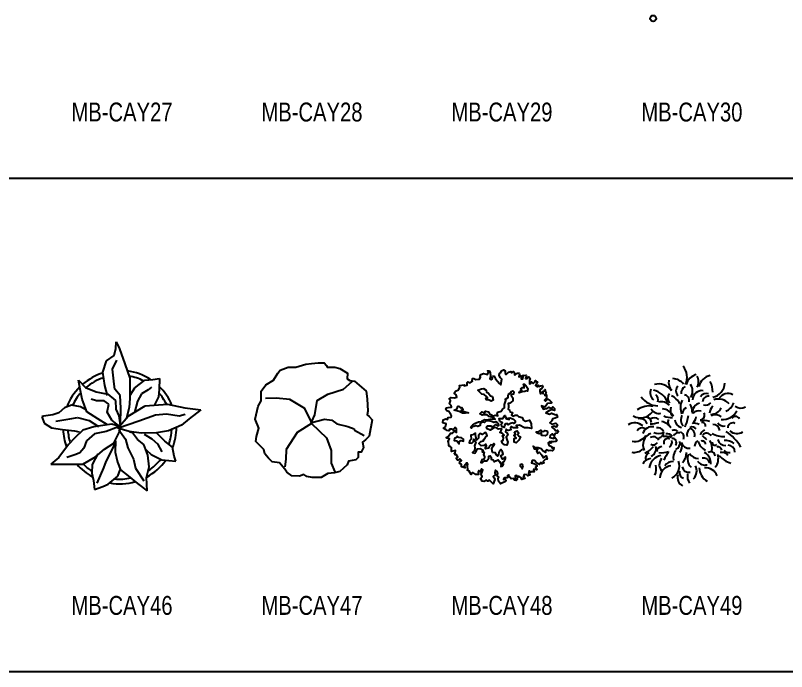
# Model space of a CAD drawing. Header units: millimetres. Extents: x 21129 to 2803301, y -510327 to 166837.
# Drawn here: x 247403 to 263721, y -129083 to -115199 of the extents above; entities that cross this region are included whole.
import ezdxf
from ezdxf.enums import TextEntityAlignment as Align

# ---------------------------------------------------------------- set-up
doc = ezdxf.new("R2010")
doc.units = ezdxf.units.MM
doc.layers.add('....13_TNT_F_TREE', color=76, linetype='Continuous', transparency=0.5)
doc.layers.add('....20_TNT_N_TEXT', color=9, linetype='Continuous')
doc.styles.add('.TNT_A_TXT_3_NOTE', font='uromans.shx', dxfattribs={"width": 0.8})

# ---------------------------------------------------------------- blocks, each defined once
blk = doc.blocks.new('mb-cay30')
blk.add_circle((-409.6, -990.9), 31.9)
blk = doc.blocks.new('MB-CAY49')
at = {"color": 0, "linetype": 'ByBlock'}
for centre, radius, start, end in [((-236.7, 503.3), 186.3, 335.42338, 39.95274), ((-210, 335.6), 154.5, 38.23315, 86.42537), ((88.7, 381.8), 157, 106.37374, 163.6865), ((-43.6, 457.8), 114.7, 329.29525, 30.70475), ((217.5, 380.7), 143.1, 99.66859, 170.39165), ((-350.3, 270.7), 162.1, 34.26616, 106.81595), ((-138.7, 447), 107.6, 165.56758, 227.79776), ((-97.8, 359.3), 70.7, 134.27921, 225.72079), ((-103.4, 359.3), 111.4, 323.30292, 36.69708), ((19, 357.3), 201.3, 356.78729, 29.97058), ((187.4, 449.9), 160.5, 281.73118, 357.12575), ((-344.5, 340.2), 97.5, 157.25274, 229.50512), ((-453, 158.9), 213.2, 20.65225, 77.76096), ((-165.6, 279.4), 88, 144.90044, 215.09956), ((-31.7, 331.8), 83.5, 119.33325, 181.22886), ((106.8, 263.1), 99.6, 82.99618, 178.26594), ((156.2, 257.3), 75.7, 73.67704, 147.47467), ((381.7, 221.1), 110.8, 62.48991, 146.60828), ((-357.4, 415.5), 213.3, 213.40239, 269.32603), ((-426.6, 266.1), 70, 342.26722, 49.59176), ((-309.3, 119.4), 210.9, 29.57176, 63.83952), ((81.9, 181.8), 202.5, 157.06159, 198.70067), ((-90, 258.9), 61.6, 346.72425, 78.69141), ((177.5, 239.5), 64.1, 85.26504, 175.26709), ((277.7, 107.5), 165.4, 44.52266, 106.50759), ((-450.4, -21.9), 221.9, 80.33595, 125.13865), ((-344.3, 228.3), 107.2, 212.77707, 278.72234), ((-321.9, 128.9), 115.3, 42.98149, 106.47768), ((-324.1, 26.8), 143.9, 26.17758, 85.19259), ((-126.9, 151.4), 100.9, 159.83302, 213.57269), ((-39.3, 125.3), 60, 112.17477, 182.9374), ((-104.7, 151.6), 108.2, 350.08193, 37.96222), ((100.8, 136.1), 94.6, 101.63592, 188.43663), ((145.5, 279.3), 69.8, 252.24344, 319.67919), ((294, 121.1), 105.9, 134.29745, 179.34897), ((203.3, 229.1), 117.6, 267.79413, 335.77876), ((299.5, 284.3), 152.5, 292.72328, 340.80825), ((516.5, 270.9), 93.5, 232.4069, 301.86228), ((-543.1, 228.5), 153.9, 239.72439, 324.07722), ((-490.3, 23.7), 61.3, 2.46695, 87.47281), ((-226.9, 223.2), 145.1, 241.52868, 278.43473), ((-14.4, 53.1), 102.1, 152.04195, 218.82735), ((-449.7, 160), 418.5, 334.29004, 351.88848), ((-55, 93.8), 99.8, 308.53514, 354.91362), ((71, 69.1), 79, 70.33255, 137.7683), ((80.3, 105.6), 54, 282.88154, 24.03653), ((249.1, 8.8), 97.8, 51.13973, 117.42715), ((329.3, 219.6), 162.3, 263.34537, 334.18502), ((460.7, 44.9), 45.4, 24.37863, 147.98522), ((-603.3, -101.4), 123.3, 47.20219, 124.89917), ((-551.4, -18.4), 84.8, 19.83292, 104.60033), ((-398.6, -8.3), 82.9, 53.51258, 119.74743), ((-453.6, 352.7), 342.6, 272.31468, 287.72191), ((-355.6, -116.7), 158.4, 32.23561, 76.0319), ((-183.7, 31.7), 69.8, 157.56093, 237.11283), ((-95.4, 55.6), 83.7, 181.7454, 260.02374), ((25.8, -93.2), 110.6, 62.79175, 99.69781), ((129.5, -113.5), 161.6, 68.72592, 105.24218), ((108.3, -10.9), 37.6, 351.8398, 98.09997), ((222.4, -67.5), 72.6, 6.85101, 91.88687), ((337.3, 65.4), 77.9, 214.68942, 281.6662), ((434.2, -32.6), 54.6, 62.41504, 179.56563), ((-524, -93.4), 61.5, 65.26306, 151.64299), ((-423, -120.5), 101, 78.28592, 162.92531), ((-352, 34.1), 124.9, 246.13691, 293.86309), ((-358, -89.6), 60.1, 19.5336, 107.28809), ((-368.9, -68.3), 73.1, 285.53975, 354.90835), ((-187, -112), 58.3, 46.81003, 114.24578), ((-141, -127.7), 56.8, 337.57062, 68.78296), ((40.7, -108.7), 93.1, 139.4669, 188.67411), ((-40, -107.4), 71.5, 343.19149, 77.68697), ((3.4, -71.5), 50.1, 34.85722, 117.04193), ((194.7, -155.4), 118.1, 120.3942, 155.69127), ((24.3, -541.4), 581.3, 31.85079, 54.27081), ((478.1, 34.1), 125, 231.87335, 299.32002), ((-599.7, -42.7), 131.8, 256.13919, 328.23561), ((-387, -212.7), 130.8, 111.2663, 206.92487), ((-407.8, -191.9), 66.6, 28.56403, 118.62426), ((-285.5, -331.4), 209.7, 70.7416, 95.82474), ((-251.9, -190.8), 45.8, 64.59889, 195.07151), ((-261.9, -165.8), 70.8, 37.38554, 100.49906), ((-207.2, -186.7), 42.8, 321.49603, 95.05521), ((-141.8, -141.8), 58.5, 74.16701, 155.42913), ((366.6, 129.9), 354, 223.14163, 233.53147), ((154.9, -145.4), 56.6, 29.65158, 136.91476), ((334, 112.8), 236, 239.63817, 273.34301), ((354.4, -135.3), 83.5, 193.47929, 272.72308), ((-591.5, -83), 234.8, 293.39464, 321.47421), ((-407.6, -161.1), 49.5, 237.18619, 328.82945), ((-467.1, -250.6), 88.5, 295.41723, 13.93701), ((-314.4, -291.3), 62.1, 92.73502, 171.87233), ((-279.7, -178.7), 70, 307.00435, 10.96098), ((-205.8, -189.3), 81, 297.46031, 9.45776), ((-193, -229.4), 89.1, 318.94457, 21.06007), ((-35, -171.4), 75.5, 187.60372, 281.90432), ((93, -229.2), 64.5, 114.99115, 180.12102), ((200.8, -139.4), 138.6, 193.03502, 246.51688), ((105.6, -210.6), 40.7, 11.25201, 101.31224), ((72.8, -245.3), 140.3, 346.83309, 34.71337), ((242.7, -187.3), 28.7, 167.98869, 313.85095), ((276.2, -272.2), 40, 8.08539, 109.93393), ((353.7, -320.9), 155.9, 52.41158, 94.15676), ((381.3, -286.1), 72.9, 358.61437, 87.08337), ((-608.2, -161.6), 129.5, 257.32785, 313.21298), ((-438, -349.8), 52.8, 103.55337, 199.89539), ((-305.4, -469.4), 146, 98.93269, 173.56523), ((-322.7, -60.7), 234.1, 263.47371, 288.55685), ((543.3, -759.1), 923.9, 148.94965, 155.3056), ((-100.6, -343.8), 98.8, 133.29294, 197.24957), ((-202.7, -296.6), 146.1, 315.10673, 1.33197), ((73.3, -360.1), 120, 154.88084, 226.86789), ((76.4, -234.8), 122.5, 214.34273, 267.49691), ((72.1, -403.8), 127.2, 354.64066, 60.41558), ((198.8, -333.1), 48, 3.12979, 123.69191), ((142.3, -357.6), 137.8, 319.19076, 18.21253), ((498.7, -137.9), 281, 221.78679, 251.93539), ((318.5, -362.3), 71.6, 31.279, 105.07663), ((403.6, -178.9), 114.3, 234.42972, 271.33095), ((-432.6, -454.7), 97.6, 91.05277, 153.01216), ((-241.7, -420.6), 102.9, 141.93744, 222.63897), ((-204.4, -486.3), 97.7, 84.45259, 145.99608), ((-271.1, -434.4), 138.9, 295.67023, 21.36797), ((136.7, -332.5), 92, 213.89316, 285.61802), ((122.7, -418.3), 68, 15.84038, 102.17895), ((-524.3, -465.9), 148.4, 333.15568, 15.43505), ((-200.2, -568.8), 138.7, 98.85859, 176.18052), ((-30.3, -425.6), 76.1, 192.71209, 278.21462), ((-76.2, -484.9), 127, 317.77354, 24.75223), ((261.6, -440.5), 185.7, 183.87438, 237.37414), ((139, -593.1), 140.1, 23.04059, 91.66621), ((-51.5, -556.9), 100, 162.96803, 241.48781), ((-61.5, -500), 70.3, 172.0702, 247.36769), ((91.3, -540.9), 139.4, 170.09587, 213.65717)]:
    blk.add_arc(centre, radius, start, end, dxfattribs=at)
blk = doc.blocks.new('MB-CAY48')
at = {"color": 0, "linetype": 'ByBlock'}
for points in [[(-14.5, 546.7), (-3.9, 572.2), (17.8, 582.8), (35.3, 570.3), (35.3, 555.4), (39.6, 538), (50.2, 538), (69.5, 557.3), (95, 566), (99.3, 555.4), (109.9, 555.4), (123, 563.5), (136, 546.7), (133.6, 529.3), (142.3, 531.7), (165.9, 546.7), (180.8, 548.6), (185.2, 529.3), (179, 508.1), (202.6, 520.5), (204.5, 488.8), (221.9, 486.3), (226.3, 508.1), (226.3, 524.9), (249.9, 523), (256.1, 527.4), (260.5, 508.1), (249.9, 490.7), (266.7, 490.7), (284.1, 508.1), (297.2, 490.7), (292.8, 473.2), (292.8, 456.4), (290.3, 434.6), (305.9, 439), (314, 456.4), (329.5, 439), (348.8, 453.9), (355, 468.9), (361.3, 456.4), (376.2, 456.4), (365.6, 437.1), (355, 417.8), (374.3, 402.3), (383, 419.7), (389.3, 404.8), (408.6, 413.5), (427.8, 417.8), (432.2, 398.5), (417.3, 381.1), (399.8, 372.4), (399.8, 353.1), (408.6, 329.5), (417.3, 346.9), (434.7, 329.5), (434.7, 355.6), (451.5, 361.8), (455.8, 374.9), (462.7, 351.2), (468.9, 335.7), (455.8, 323.2), (454, 310.2), (470.8, 316.4), (473.3, 295.2), (473.3, 282.2), (460.2, 273.4), (449.6, 262.9), (460.2, 249.8), (473.3, 262.9), (486.3, 271.6), (507.5, 256.6), (526.8, 237.3), (518.1, 230.5), (483.8, 226.1), (466.4, 206.8), (454, 187.5), (417.3, 200.6), (440.9, 166.4), (473.3, 172.6), (496.9, 187.5), (524.9, 175.1), (539.8, 191.9), (554.8, 172.6), (554.8, 153.3), (529.3, 157.7), (503.1, 153.3), (464.6, 127.8), (503.1, 114.7), (524.9, 123.4), (569.7, 106), (580.3, 108.5), (587.1, 82.4), (563.5, 69.9), (535.5, 65.5), (526.8, 41.9), (507.5, 20.1), (529.3, 7), (569.7, 18.2), (587.1, -1.1), (574.1, -22.8), (552.9, -12.3), (524.9, -22.8)], [(524.9, -22.8), (556.6, -46.5), (572.2, -61.4), (587.1, -55.2), (600.2, -70.1), (582.8, -86.9), (563.5, -89.4), (550.4, -115), (533, -95.7), (511.8, -113.1), (505.6, -134.3), (550.4, -145.5), (539.8, -145.5), (561, -129.9), (580.3, -157.9), (572.2, -177.2), (548.5, -179.7), (529.3, -177.2), (518.1, -192.8), (507.5, -177.2), (490.1, -188.4), (496.9, -215.8), (524.9, -228.9), (531.1, -246.3), (548.5, -237.6), (546.1, -263.1), (535.5, -274.3), (513.7, -269.9), (494.4, -274.3), (473.3, -263.1), (462.7, -274.3), (460.2, -291.1), (436.6, -278.7), (415.4, -255), (383, -243.8), (355, -241.9), (331.4, -224.5), (342, -252.5), (378.7, -261.2), (365.6, -278.7), (378.7, -304.2), (393.6, -289.2), (423.5, -319.1), (440.9, -349), (468.9, -327.8), (479.5, -362.1), (458.3, -366.4), (436.6, -388.2), (447.1, -400.7), (423.5, -411.9), (411, -396.3), (398, -418.1), (368.1, -405), (346.3, -375.1), (318.3, -377), (314, -400.7), (337.6, -407.5), (372.5, -433), (356.9, -446.1), (370, -465.4), (365.6, -476), (337.6, -467.3), (335.8, -480.3), (342, -495.3), (327.1, -495.3), (309.6, -495.3), (301.5, -504), (286.6, -484.7), (282.3, -512.7), (297.2, -527.6), (273.5, -538.2), (264.8, -527.6), (236.8, -525.1), (223.8, -555.6), (239.3, -553.2), (243.1, -568.7), (211.3, -576.8), (202.6, -561.9), (179, -542.6), (168.4, -555.6), (157.2, -536.3), (140.4, -538.2), (140.4, -564.4), (164, -574.9), (151, -588), (131.7, -585.5), (118.6, -566.2), (99.3, -572.4), (84.4, -553.2), (60.8, -533.9), (73.8, -529.5), (56.4, -561.9), (26.5, -561.9), (17.8, -579.3), (32.8, -574.9), (43.3, -589.9), (37.1, -598.6), (-16.4, -624.1), (-35.7, -596.1), (-38.2, -566.2), (-31.3, -553.2), (-48.7, -540.7), (-42.5, -514.6), (-50.6, -493.4), (-66.2, -480.3), (-76.7, -504), (-70.5, -529.5), (-91.7, -546.9), (-83, -560), (-74.3, -579.3), (-94.2, -624.1), (-115.3, -602.9), (-132.7, -583.7), (-147.7, -596.1), (-162.6, -583.7), (-188.1, -600.5), (-209.9, -594.2), (-227.3, -568.7), (-209.9, -545.1), (-220.5, -521.4), (-209.9, -495.3), (-203.7, -476), (-216.1, -465.4), (-231, -495.3), (-244.1, -482.2), (-251, -497.8), (-246.6, -525.1), (-276.5, -525.1), (-306.3, -504), (-323.7, -525.1), (-336.8, -505.8), (-344.9, -489), (-366.7, -480.3), (-360.5, -467.3), (-364.2, -439.2), (-366.7, -424.3), (-360.5, -418.1), (-372.9, -403.1), (-399, -435.5), (-390.3, -454.8), (-428.9, -443.6), (-428.9, -418.1), (-448.2, -407.5), (-442, -383.8), (-427, -377), (-446.3, -357.7), (-467.5, -372.6), (-470, -372.6), (-482.4, -355.8), (-465.6, -340.9), (-482.4, -314.8), (-495.5, -317.2), (-506, -304.2), (-493.6, -298), (-491.1, -269.9), (-532.2, -280.5), (-532.2, -259.4), (-532.2, -237.6), (-544.6, -233.2), (-557.7, -224.5), (-560.2, -213.9), (-566.4, -179.7), (-572.6, -175.3), (-568.3, -171), (-555.8, -147.3), (-579.5, -141.1), (-590, -132.4), (-566.4, -119.3), (-544.6, -86.9), (-523.5, -86.9), (-495.5, -63.3), (-480.5, -78.9), (-480.5, -44), (-495.5, -27.2), (-517.2, -57.1), (-525.3, -44), (-551.5, -44), (-560.2, -63.3), (-581.3, -59.6), (-590, -50.8), (-618, -33.4), (-598.7, -20.3), (-590, 11.4), (-626.7, 20.1), (-619.9, 54.3), (-591.9, 63.1), (-577, 58.7), (-568.3, 78), (-536.5, 82.4), (-532.2, 97.3), (-540.9, 110.4), (-560.2, 140.2), (-581.3, 147.1), (-594.4, 162), (-587.5, 179.5), (-568.3, 185.7), (-534, 187.5), (-536.5, 205), (-555.8, 224.3), (-544.6, 254.1), (-557.7, 275.9), (-538.4, 289), (-501.7, 284.6), (-478, 292.7), (-482.4, 318.9), (-504.2, 335.7), (-491.1, 357.5), (-458.8, 372.4), (-443.8, 396.1), (-448.2, 417.8), (-400.9, 422.2), (-399, 413.5), (-366.7, 419.7), (-366.7, 432.8), (-368.5, 449.6), (-362.3, 453.9), (-360.5, 453.9), (-336.8, 445.9), (-310.7, 460.8), (-313.2, 468.9), (-310.7, 490.7), (-297.6, 490.7), (-276.5, 480.1), (-237.9, 482), (-237.9, 488.8), (-227.3, 503.7), (-229.2, 514.3), (-223, 531.7), (-195, 544.2), (-153.9, 533.6), (-143.3, 557.3), (-153.9, 570.3), (-134.6, 570.3), (-125.9, 555.4), (-121.5, 516.2), (-128.4, 486.3), (-115.3, 475.7), (-102.3, 484.4), (-97.9, 514.3), (-81.1, 516.2), (-66.2, 488.8), (-27, 437.1), (-12, 424.1), (0.4, 482), (-16.4, 499.4), (-29.5, 523), (-27, 548.6), (-14.5, 546.7)]]:
    blk.add_lwpolyline(points, dxfattribs=at)
for points in [[(198.3, 379), (217.7, 394.4), (237.1, 392.2), (237.1, 411.6), (228.3, 430.6), (239.3, 430.6), (254.3, 415.6), (273.7, 385.6), (271.5, 357.8), (260.5, 361.9), (243.3, 353.4), (213.3, 351.3), (183.4, 338.5), (187.7, 353.4), (211.1, 366.2)], [(-329.9, -22.2), (-308.4, 1.2), (-286.8, 14), (-274, 22.8), (-246.2, 33.4), (-213.7, 35.6), (-207.5, 44.4), (-181.5, 57.2), (-160.3, 55), (-123.7, 61.6), (-102.2, 63.8), (-70, 59.4), (-80.6, 72.2), (-106.6, 81), (-134.3, 89.4), (-155.9, 106.6), (-194.7, 106.6), (-209.7, 102.2), (-233.1, 117.2), (-211.8, 136.6), (-185.9, 126), (-173.1, 145.3), (-140.9, 136.6), (-132.1, 117.2), (-102.2, 102.2), (-95.6, 93.8), (-70, 102.2), (-44, 96), (-50.6, 119.4), (-41.8, 134.4), (-7.5, 145.3), (5.3, 166.9), (26.9, 181.9), (26.9, 216.3), (33.1, 235.7), (41.9, 259.1), (35.3, 267.9), (48.1, 280.7), (67.5, 289.1), (67.5, 308.5), (69.7, 325.6), (99.6, 342.8), (97.8, 351.6), (115, 360), (125.6, 349.4), (123.4, 325.6), (99.6, 317.2), (97.8, 306.3), (104, 300), (116.8, 285.1), (115, 254.7), (97.8, 239.7), (84.6, 231.3), (67.5, 224.7), (69.7, 209.7), (69.7, 188.1), (67.5, 166.9), (82.5, 151.6), (89, 136.6), (110.6, 132.5), (101.8, 102.2), (116.8, 93.8), (140.6, 102.2), (162.2, 102.2), (177.1, 87.2), (213.7, 78.8), (226.5, 52.8), (248.1, 40), (293, 50.6), (310.2, 10), (314.6, -39.7), (278, -30.9), (239.3, -30.9), (187.7, -3.1), (149.4, -7.2), (164.3, -30.9), (123.4, -30.9), (101.8, -16), (91.2, -30.9), (95.6, -52.5), (67.5, -58.7), (44.1, -45.9), (37.5, -71.9), (56.9, -89.1), (61.2, -110.3), (46.3, -129.7), (52.5, -153.5), (61.2, -181.3), (52.5, -215.6), (28.7, -211.6), (5.3, -194.4), (-5.7, -170.7), (11.5, -160.1), (18.1, -136.3), (5.3, -112.5), (22.5, -108.5), (7.5, -91.3), (-20.6, -80.3), (-7.5, -60.9), (-1.3, -45.9), (-11.9, -41.6), (-35.6, -45.9), (-50.6, -33.1), (-76.2, -28.8), (-95.6, -39.7), (-123.7, -56.9), (-155.9, -41.6), (-164.3, -22.2), (-151.5, -11.6), (-119.4, -11.6), (-104.4, -22.2), (-80.6, -11.6), (-67.8, 3.4), (-48.4, -11.6), (-33.4, -5), (-35.6, 10), (-48.4, 20.6), (-65.6, 33.4), (-85, 25), (-100, 31.2), (-134.3, 42.2), (-170.9, 40), (-183.7, 25), (-209.7, 29.4), (-230.9, 16.2), (-229, -5), (-254.6, -16), (-271.8, -9.4), (-310.6, -20.3), (-321.2, -33.1)], [(-216.2, 381.2), (-194.7, 383.4), (-166.9, 368.4), (-162.5, 346.9), (-145.3, 338.5), (-121.5, 308.5), (-98.1, 301.9), (-93.8, 260.9), (-113.1, 252.5), (-143.1, 265.3), (-162.5, 265.3), (-171.3, 282.5), (-154.1, 289.1), (-162.5, 301.9), (-186.3, 321.3), (-211.8, 325.6), (-235.6, 351.3), (-255, 366.2)], [(-463.4, 200.9), (-439.6, 179.4), (-422.4, 183.7), (-409.6, 162.2), (-431.2, 153.8), (-388.1, 136.6), (-353.7, 127.8), (-383.7, 123.4), (-418, 123.4), (-452.4, 140.6), (-506.1, 155.6), (-476.2, 166.6)], [(11.5, 67.8), (22.1, 93.4), (35.3, 100), (39.3, 82.8), (48.1, 63.4), (78.1, 56.8), (67.5, 69.6), (86.8, 76.2), (123, 59), (140.2, 44), (138.4, 24.6), (121.2, 14), (114.6, 22.5), (90.9, 16.2), (67.5, -1), (63.1, 11.8), (39.3, 11.8), (26.5, -5.3), (22.1, -29.1), (2.8, -20.3), (-7.8, 7.5), (4.9, 20.3), (-20.6, 35.3), (-29.4, 67.8)], [(-278.4, -85.1), (-302.1, -97.9), (-308.7, -106.3), (-329.9, -108.5), (-323.7, -149.4), (-338.7, -166.6), (-347.1, -188.2), (-317.1, -192.2), (-300, -177.2), (-295.6, -149.4), (-276.2, -181.6), (-291.5, -220.4), (-287.2, -242), (-291.5, -269.8), (-310.6, -293.5), (-285, -299.8), (-274.4, -284.8), (-259, -252.6), (-229, -250.4), (-199.1, -267.6), (-209.7, -284.8), (-188.4, -289.2), (-194.7, -314.8), (-184.1, -338.5), (-186.3, -362.3), (-214, -370.7), (-222.8, -396.7), (-205.6, -396.7), (-188.4, -379.5), (-158.1, -379.5), (-136.9, -353.5), (-138.7, -329.8), (-125.9, -325.7), (-113.1, -342.9), (-113.1, -364.1), (-93.8, -368.5), (-78.8, -390.1), (-63.8, -381.3), (-40, -368.5), (-25, -387.9), (-7.8, -413.9), (-10, -439.5), (2.8, -437.3), (15.9, -415.7), (7.1, -398.5), (22.1, -385.7), (39.3, -357.9), (37.1, -342.9), (22.1, -349.1), (4.9, -364.1), (-1.3, -346.9), (-10, -323.5), (11.5, -308.5), (7.1, -284.8), (-12.2, -259.2), (-20.6, -272), (-33.8, -293.5), (-35.6, -312.6), (-46.6, -329.8), (-57.2, -321.3), (-68.2, -295.4), (-100.3, -293.5), (-104.4, -274.2), (-106.6, -248.2), (-91.6, -226.6), (-78.8, -205.4), (-85.4, -196.6), (-104.4, -216), (-117.5, -209.4), (-130.3, -224.8), (-140.9, -246), (-173.1, -254.8), (-175.3, -237.6), (-164.7, -220.4), (-175.3, -205.4), (-190.3, -218.2), (-218.4, -220.4), (-244, -196.6), (-224.6, -175), (-199.1, -168.8), (-188.4, -149.4), (-173.1, -130.1), (-155.9, -117.3), (-164.7, -95.7), (-173.1, -80.7), (-188.4, -89.1), (-209.7, -100.1), (-231.2, -91.3), (-248.4, -112.9), (-246.2, -138.8), (-267.8, -160.1), (-274.4, -123.5), (-278.4, -108.5)], [(131.8, -71.9), (159.6, -61.3), (179, -87.3), (166.2, -104.5), (174.6, -115.1), (196.2, -127.9), (179, -160.1), (151.2, -188.2), (129.6, -181.6), (129.6, -142.9), (149, -138.8), (127.4, -112.9), (144.6, -102.3)], [(359.6, -71.9), (372.4, -74.1), (391.7, -70.1), (411.1, -56.9), (415.5, -65.7), (443.3, -70.1), (458.3, -59.1), (477.7, -63.5), (482, -80.7), (477.7, -102.3), (456.1, -115.1), (428.3, -112.9), (423.9, -110.7), (419.5, -100.1), (419.5, -85.1), (393.9, -95.7), (372.4, -87.3)], [(-456.8, -134.4), (-474, -119.5), (-480.6, -134.4), (-501.8, -142.9), (-504, -166.6), (-478.4, -168.8), (-452.4, -201), (-450.2, -171), (-433, -166.6), (-407.4, -171), (-407.4, -149.4), (-429, -136.6)], [(224.3, -432.9), (211.1, -415.7), (194, -422.3), (191.8, -437.3), (207.1, -450.1), (213.3, -465.4)]]:
    blk.add_lwpolyline(points, close=True, dxfattribs=at)
blk = doc.blocks.new('MB-CAY47')
at = {"color": 0, "linetype": 'ByBlock'}
blk.add_lwpolyline([(-6.4, 648.1), (66.7, 655.9), (129.3, 655.9), (152.8, 627.2), (160.6, 611.6), (241.5, 611.6), (296.4, 595.9), (377.3, 546.3), (372, 488.9), (400.8, 470.6), (450.3, 462.8), (573, 355.8), (583.5, 274.9), (591.3, 144.3), (583.5, 105.2), (606.9, 89.5), (635.7, 53), (604.3, -119.3), (565.2, -158.4), (533.9, -181.9), (544.3, -239.3), (520.8, -288.9), (502.5, -288.9), (489.5, -288.9), (489.5, -346.4), (463.4, -369.9), (387.7, -382.9), (372, -422.1), (293.7, -492.5), (238.9, -508.2), (168.5, -516), (98, -555.2), (4, -555.2), (-53.4, -547.3), (-84.7, -526.5), (-131.7, -542.1), (-212.6, -539.5), (-267.4, -500.4), (-288.3, -469), (-343.1, -401.2), (-421.4, -390.7), (-460.6, -351.6), (-497.1, -307.2), (-507.5, -260.2), (-593.7, -176.7), (-585.8, -121.9), (-562.4, -33.1), (-601.5, 60.8), (-570.2, 199.2), (-536.3, 254), (-538.9, 355.8), (-489.3, 423.6), (-405.8, 473.2), (-405.8, 473.2), (-361.4, 548.9), (-335.3, 580.2), (-251.8, 609), (-170.9, 611.6), (-63.8, 642.9)], close=True, dxfattribs=at)
for points in [[(-1.2, 34.7), (30.1, 107.8), (53.6, 259.2), (168.5, 324.4), (332.9, 376.6), (424.2, 457.6)], [(-6.4, 29.5), (-76.9, 173.1), (-233.5, 269.6), (-379.7, 282.7), (-491.9, 277.5)], [(-6.4, 13.8), (-157.8, -80.1), (-272.6, -260.2), (-275.3, -362), (-288.3, -445.5)], [(-14.2, 21.7), (131.9, 60.8), (210.2, 50.4), (262.4, 11.2), (379.9, -17.5), (447.7, -41), (450.3, -56.6), (552.1, -111.5)], [(-6.4, 13.8), (155.4, -137.6), (202.4, -270.7), (202.4, -406.4), (241.5, -495.1)]]:
    blk.add_lwpolyline(points, dxfattribs=at)
blk = doc.blocks.new('MB-CAY46')
at = {"color": 0, "linetype": 'ByBlock'}
for p, q in [((-64.9, 809.1), (-61.6, 877.7)), ((-61.6, 877.7), (-26.2, 803)), ((-84.3, 734.3), (-64.9, 809.1)), ((-26.2, 803), (29.2, 646.9)), ((-201.6, 558.8), (-162.3, 676.2)), ((-162.3, 676.2), (-84.3, 734.3)), ((-100.9, 588.2), (-55, 685.6)), ((-84.3, 432), (-100.9, 588.2)), ((29.2, 646.9), (84.5, 494)), ((-182.2, 416), (-201.6, 558.8)), ((84.5, 494), (84.5, 383.3)), ((325.2, 480.8), (396.6, 490.7)), ((396.6, 490.7), (393.3, 373.4)), ((-458.4, 474.1), (-387, 396.1)), ((-442.4, 376.7), (-458.4, 474.1)), ((-152.9, 311.3), (-182.2, 416)), ((-74.9, 376.7), (-84.3, 432)), ((136.5, 392.7), (240.6, 474.1)), ((240.6, 474.1), (325.2, 480.8)), ((-422.4, 272.6), (-442.4, 376.7)), ((-387, 396.1), (-273, 350.7)), ((-273, 350.7), (-149.6, 324.6)), ((-19.5, 311.3), (-74.9, 376.7)), ((84.5, 383.3), (84.5, 279.2)), ((87.8, 314.7), (136.5, 392.7)), ((207.9, 328), (162.5, 249.9)), ((276.5, 370), (207.9, 328)), ((312, 399.4), (276.5, 370)), ((393.3, 373.4), (387.2, 295.3)), ((-370.4, 139.2), (-422.4, 272.6)), ((-269.7, 253.2), (-325, 272.6)), ((-188.3, 253.2), (-269.7, 253.2)), ((-139.6, 220.5), (-188.3, 253.2)), ((-149.6, 324.6), (-68.2, 259.3)), ((-68.2, 259.3), (-64.9, 165.2)), ((-12.9, 178.5), (-19.5, 311.3)), ((84.5, 279.2), (75.1, 184.6)), ((162.5, 249.9), (133.2, 132.5)), ((387.2, 295.3), (341.3, 204.5)), ((-607.8, 181.2), (-666.5, 126.4)), ((-533.1, 207.3), (-607.8, 181.2)), ((-439, 191.2), (-533.1, 207.3)), ((-373.7, 155.2), (-439, 191.2)), ((-156.2, 135.8), (-139.6, 220.5)), ((-64.9, 165.2), (-32.3, 97.1)), ((-16.2, 9.1), (-12.9, 178.5)), ((75.1, 184.6), (49.1, 74.4)), ((65.1, 93.8), (243.9, 201.2)), ((243.9, 201.2), (481.3, 220.5)), ((481.3, 220.5), (663.4, 181.2)), ((663.4, 181.2), (835.5, 158.5)), ((-829.2, 93.8), (-848.6, 90.4)), ((-848.6, 90.4), (-822.5, 19)), ((-731.8, 106.5), (-829.2, 93.8)), ((-666.5, 126.4), (-731.8, 106.5)), ((-257, 64.4), (-370.4, 139.2)), ((-107, 48.4), (-156.2, 135.8)), ((-45.6, -33), (65.1, 93.8)), ((-32.3, 97.1), (-19.5, -3.7)), ((179.1, 41.7), (354.6, 106.5)), ((354.6, 106.5), (471.3, 116.5)), ((471.3, 116.5), (604.7, 97.1)), ((604.7, 97.1), (670, 113.1)), ((835.5, 158.5), (712.1, 64.4)), ((-822.5, 19), (-744.5, -29.7)), ((-699.1, 38.4), (-552.5, 64.4)), ((-552.5, 64.4), (-471.7, 77.2)), ((-471.7, 77.2), (-347.7, 45)), ((-347.7, 45), (-247, -17)), ((-107, 9.1), (-299, -20.3)), ((-152.9, -0.9), (-257, 64.4)), ((-35.6, -7), (-107, 48.4)), ((-26.2, -17), (-107, 9.1)), ((-35.6, -29.7), (179.1, 41.7)), ((712.1, 64.4), (630.7, -3.7)), ((-744.5, -29.7), (-627.7, -49.6)), ((-627.7, -49.6), (-503.8, -62.4)), ((-503.8, -62.4), (-451.8, -72.3)), ((-413, -55.7), (-497.7, -137.1)), ((-299, -20.3), (-413, -55.7)), ((-169, -69), (-292.4, -95)), ((-35.6, -20.3), (-169, -69)), ((-87.6, -192.5), (-19.5, -59)), ((75.1, -69), (-45.6, -33)), ((-19.5, -3.7), (-35.6, -7)), ((-19.5, -59), (-35.6, -20.3)), ((-32.3, -53), (35.8, -150.4)), ((201.8, -88.4), (75.1, -69)), ((110.5, -85.1), (84.5, -75.7)), ((491.3, -62.4), (364, -85.1)), ((630.7, -3.7), (491.3, -62.4)), ((-497.7, -137.1), (-565.8, -205.8)), ((-292.4, -95), (-373.7, -169.8)), ((35.8, -150.4), (61.8, -241.2)), ((162.5, -153.7), (110.5, -85.1)), ((231.2, -205.8), (162.5, -153.7)), ((364, -85.1), (201.8, -88.4)), ((233.9, -98.4), (315.3, -147.1)), ((315.3, -147.1), (377.3, -199.1)), ((452, -173.1), (367.3, -88.4)), ((-565.8, -205.8), (-666.5, -345.3)), ((-373.7, -169.8), (-403.1, -247.8)), ((-185.6, -257.8), (-87.6, -192.5)), ((-166.8, -388.5), (-71.6, -201.3)), ((-68.2, -169.8), (-71.6, -287.1)), ((61.8, -241.2), (120.5, -361.9)), ((273.2, -319.3), (231.2, -205.8)), ((377.3, -199.1), (422.6, -283.8)), ((533.3, -235.1), (452, -173.1)), ((552.7, -332.5), (533.3, -235.1)), ((-487.7, -313.2), (-581.8, -345.3)), ((-445.7, -296.6), (-487.7, -313.2)), ((-403.1, -247.8), (-445.7, -296.6)), ((-255.3, -306.5), (-316.7, -419.5)), ((-279.6, -339.2), (-185.6, -257.8)), ((-71.6, -287.1), (-48.9, -394)), ((257.2, -263.9), (309.2, -313.2)), ((289.3, -443.3), (273.2, -319.3)), ((309.2, -313.2), (422.6, -368)), ((-666.5, -345.3), (-751.2, -417.2)), ((-413, -413.9), (-279.6, -339.2)), ((-190.5, -453.2), (-166.8, -388.5)), ((-48.9, -394), (-16.2, -475.4)), ((120.5, -361.9), (143.2, -459.3)), ((422.6, -368), (569.3, -384.6)), ((569.3, -384.6), (552.7, -332.5)), ((-751.2, -417.2), (-650.4, -417.2)), ((-650.4, -417.2), (-413, -413.9)), ((-316.7, -419.5), (-320, -511.4)), ((-262.5, -617.1), (-190.5, -453.2)), ((-44.4, -541.8), (-20.7, -477)), ((-16.2, -475.4), (65.1, -537.4)), ((143.2, -459.3), (231.2, -592.8)), ((259.9, -556.8), (289.3, -443.3)), ((-320, -511.4), (-302.9, -589.4)), ((-146.3, -627.1), (-44.4, -541.8)), ((65.1, -537.4), (165.9, -618.8)), ((266.6, -696.8), (259.9, -556.8)), ((-302.9, -589.4), (-289.6, -685.2)), ((-289.6, -685.2), (-201.1, -650.9)), ((-201.1, -650.9), (-146.3, -627.1)), ((165.9, -618.8), (266.6, -696.8))]:
    blk.add_line(p, q, dxfattribs=at)
for radius, start, end in [(600, 107.12296, 130.98158), (550, 107.98642, 130.5771), (600, 56.95629, 82.29505), (550, 62.68987, 79.53455), (600, 134.80206, 159.18037), (550, 138.47558, 155.33471), (550, 26.27612, 41.1349), (600, 22.97684, 45.84728), (600, 182.50299, 200.45628), (550, 183.26994, 197.40025), (550, 340.65586, 357.50575), (600, 338.58618, 359.74423), (600, 298.34547, 324.45412), (550, 303.38678, 322.07557), (600, 220.66057, 241.33926), (550, 225.08351, 237.50228), (550, 264.18858, 282.40281), (600, 259.70378, 286.12808)]:
    blk.add_arc((-23.7, -23.9), radius, start, end, dxfattribs=at)

msp = doc.modelspace()

# ---------------------------------------------------------------- linework, layer by layer
at = {"layer": '....13_TNT_F_TREE'}
for p, q in [((221892.4, -118642.9), (305892.4, -118642.9)), ((221892.4, -129082.9), (305292.4, -129082.9))]:
    msp.add_line(p, q, dxfattribs=at)

# ---------------------------------------------------------------- block references
at = {"layer": '....13_TNT_F_TREE', "xscale": 2, "yscale": 2, "zscale": 2}
for name, p in [('mb-cay30', (261717.6, -113280.6)), ('MB-CAY46', (249657.6, -123862.9)), ('MB-CAY47', (253677.6, -123862.9)), ('MB-CAY48', (257697.6, -123862.9)), ('MB-CAY49', (261717.6, -123862.9))]:
    msp.add_blockref(name, p, dxfattribs=at)

# ---------------------------------------------------------------- texts
at = {"layer": '....20_TNT_N_TEXT', "style": '.TNT_A_TXT_3_NOTE', "width": 0.8}
for s, p in [('MB-CAY27', (249657.6, -117442.9)), ('MB-CAY28', (253677.6, -117442.9)), ('MB-CAY29', (257697.6, -117442.9)), ('MB-CAY30', (261717.6, -117442.9)), ('MB-CAY46', (249657.6, -127882.6)), ('MB-CAY47', (253677.6, -127882.6)), ('MB-CAY48', (257697.6, -127882.6)), ('MB-CAY49', (261717.6, -127882.6))]:
    msp.add_text(s, height=400, dxfattribs=at).set_placement(p, align=Align.CENTER)

doc.saveas('drawing.dxf')
